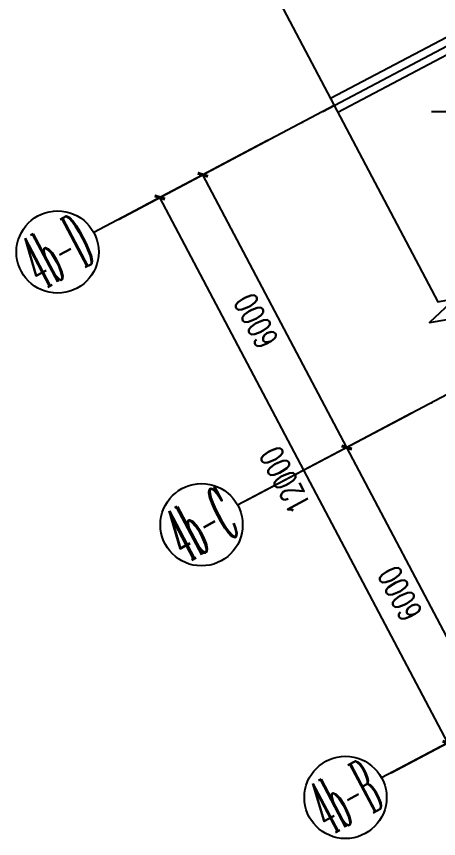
# Model space of a CAD drawing. Extents: x -803796 to -501762, y -1479216 to -846035.
# Drawn here: x -572936 to -564723, y -1108795 to -1092799 of the extents above; entities that cross this region are included whole.
import ezdxf
from ezdxf.enums import TextEntityAlignment as Align

# ---------------------------------------------------------------- set-up
doc = ezdxf.new("R2010")
doc.units = 0
doc.header["$LTSCALE"] = 1500
for name, pattern in [('ACAD_ISO04W100', [30, 24, -3, 0, -3]), ('CENTER', [2, 1.25, -0.25, 0.25, -0.25]), ('XREF-GRID-04区$0$ACAD_ISO04W100', [30, 24, -3, 0, -3])]:
    doc.linetypes.add(name, pattern=pattern)
doc.layers.get('0').update_dxf_attribs({"linetype": 'CONTINUOUS'})
doc.layers.get('Defpoints').update_dxf_attribs({"linetype": 'CONTINUOUS'})
for name, color, linetype in [('A-DOTE', 14, 'ACAD_ISO04W100'), ('AXIS', 253, 'CENTER'), ('P-WALL-ORIG', 6, 'CONTINUOUS'), ('PUB_DIM', 3, 'CONTINUOUS'), ('struc', 161, 'CONTINUOUS'), ('THIN', 7, 'CONTINUOUS'), ('XREF-GRID-04区$0$A-DOTE', 14, 'XREF-GRID-04区$0$ACAD_ISO04W100'), ('XREF-GRID-04区$0$AXIS', 3, 'CONTINUOUS')]:
    doc.layers.add(name, color=color, linetype=linetype)
doc.styles.add('_TCH_AXIS', font='COMPLEX', dxfattribs={"bigfont": 'GBCBIG'})
doc.styles.add('_TCH_DIM_T3', font='SIMPLEX', dxfattribs={"width": 0.705882, "bigfont": 'GBCBIG'})
doc.dimstyles.new('_TCH_ARCH&&150', dxfattribs={"dimtxt": 446.25, "dimasz": 150, "dimexe": 375, "dimexo": 450, "dimgap": 189.375, "dimtad": 1, "dimdec": 0, "dimzin": 0, "dimdsep": 46, "dimtxsty": '_TCH_DIM_T3', "dimblk": 'ARCHTICK', "dimcen": 0.09, "dimclrt": 7, "dimazin": 2, "dimtfac": 1, "dimtdec": 0, "dimtix": 1, "dimtmove": 2, "dimatfit": 3, "dimfxl": 1, "dimtolj": 1, "dimtzin": 0, "dimarcsym": 0})

# ---------------------------------------------------------------- blocks, each defined once
blk = doc.blocks.new('_ArchTick')
at = {"color": 0, "linetype": 'ByBlock', "const_width": 0.4}
blk.add_lwpolyline([(-0.5, -0.5), (0.5, 0.5)], dxfattribs=at)
blk = doc.blocks.new('*D420')
at = {"layer": 'Defpoints', "color": 0, "transparency": 16777216}
for p in [(-564852, -1100311), (-566509, -1101186), (-562051, -1105617)]:
    blk.add_point(p, dxfattribs=at)
at = {"layer": 'PUB_DIM', "color": 0, "lineweight": -2, "transparency": 16777216}
for p, q in [((-565250, -1100521), (-566840, -1101361)), ((-563708, -1106492), (-566509, -1101186)), ((-562449, -1105827), (-564040, -1106667))]:
    blk.add_line(p, q, dxfattribs=at)
at = {"layer": 'PUB_DIM', "color": 0, "lineweight": -2, "transparency": 16777216, "xscale": 150, "yscale": 150, "zscale": 150}
for p, rotation in [((-566509, -1101186), 117.8262450789311), ((-563708, -1106492), 297.8262450789312)]:
    blk.add_blockref('_ArchTick', p, dxfattribs=dict(at, rotation=rotation))
at = {"layer": 'PUB_DIM', "color": 7, "transparency": 16777216, "insert": (-565473, -1104031), "char_height": 446.2, "attachment_point": 5, "rotation": 117.8262, "style": '_TCH_DIM_T3'}
blk.add_mtext('\\A1;6000', dxfattribs=at)
blk = doc.blocks.new('*D421')
at = {"layer": 'Defpoints', "color": 0, "transparency": 16777216}
for p in [(-567652, -1095005), (-569309, -1095880), (-564852, -1100311)]:
    blk.add_point(p, dxfattribs=at)
at = {"layer": 'PUB_DIM', "color": 0, "lineweight": -2, "transparency": 16777216}
for p, q in [((-568050, -1095215), (-569641, -1096055)), ((-566509, -1101186), (-569309, -1095880)), ((-565250, -1100521), (-566840, -1101361))]:
    blk.add_line(p, q, dxfattribs=at)
at = {"layer": 'PUB_DIM', "color": 0, "lineweight": -2, "transparency": 16777216, "xscale": 150, "yscale": 150, "zscale": 150}
for p, rotation in [((-569309, -1095880), 117.8262450789451), ((-566509, -1101186), 297.8262450789452)]:
    blk.add_blockref('_ArchTick', p, dxfattribs=dict(at, rotation=rotation))
at = {"layer": 'PUB_DIM', "color": 7, "transparency": 16777216, "insert": (-568274, -1098725), "char_height": 446.2, "attachment_point": 5, "rotation": 117.8262, "style": '_TCH_DIM_T3'}
blk.add_mtext('\\A1;6000', dxfattribs=at)
blk = doc.blocks.new('*D422')
at = {"layer": 'Defpoints', "color": 0, "transparency": 16777216}
for p in [(-567509, -1094929), (-570146, -1096321), (-561907, -1105542)]:
    blk.add_point(p, dxfattribs=at)
at = {"layer": 'PUB_DIM', "color": 0, "lineweight": -2, "transparency": 16777216}
for p, q in [((-567907, -1095139), (-570477, -1096496)), ((-564544, -1106933), (-570146, -1096321)), ((-562305, -1105752), (-564876, -1107108))]:
    blk.add_line(p, q, dxfattribs=at)
at = {"layer": 'PUB_DIM', "color": 0, "lineweight": -2, "transparency": 16777216, "xscale": 150, "yscale": 150, "zscale": 150}
for p, rotation in [((-570146, -1096321), 117.8262450789937), ((-564544, -1106933), 297.8262450789937)]:
    blk.add_blockref('_ArchTick', p, dxfattribs=dict(at, rotation=rotation))
at = {"layer": 'PUB_DIM', "color": 7, "transparency": 16777216, "insert": (-567710, -1101820), "char_height": 446.2, "attachment_point": 5, "rotation": 117.8262, "style": '_TCH_DIM_T3'}
blk.add_mtext('\\A1;12000', dxfattribs=at)

msp = doc.modelspace()

# ---------------------------------------------------------------- linework, layer by layer
at = {"layer": 'A-DOTE', "ltscale": 0.1}
for p, q in [((-570953.3, -1096747.3), (-559160.3, -1090522.6)), ((-570953.3, -1096747.3), (-559160.3, -1090522.6)), ((-568444.4, -1102207.5), (-556359.5, -1095828.8)), ((-565643.6, -1107513.7), (-553558.8, -1101135))]:
    msp.add_line(p, q, dxfattribs=at)
at = {"layer": 'P-WALL-ORIG', "color": 1}
msp.add_lwpolyline([(-562237.9, -1094046.4), (-563037.2, -1094657.5), (-564860.9, -1094657.5)], dxfattribs=at)
at = {"layer": 'struc', "linetype": 'ByBlock'}
for p, q in [((-561049.8, -1091350.3), (-566824.3, -1094398.3)), ((-566684.3, -1094663.6), (-560909.8, -1091615.6))]:
    msp.add_line(p, q, dxfattribs=at)
at = {"layer": 'THIN'}
msp.add_lwpolyline([(-569214.3, -1089870.3), (-564738.2, -1098350.6), (-564397.3, -1098289.5), (-564897, -1098756.7), (-564556.1, -1098695.5), (-560080, -1107175.9)], dxfattribs=at)
at = {"layer": 'XREF-GRID-04区$0$A-DOTE', "ltscale": 0.1}
msp.add_arc((-543076.6, -1061130.2), 34650, 228.1499, 256.01586, dxfattribs=at)
at = {"layer": 'XREF-GRID-04区$0$AXIS'}
for p, q in [((-566754.3, -1094530.9), (-571433.1, -1097000.5)), ((-563953.6, -1099837.1), (-568632.4, -1102306.7)), ((-561152.8, -1105143.3), (-565831.6, -1107612.9))]:
    msp.add_line(p, q, dxfattribs=at)
for centre in [(-572135.8, -1097383), (-569335, -1102689.2), (-566534.3, -1107995.4)]:
    msp.add_circle(centre, 800, dxfattribs=at)

# ---------------------------------------------------------------- texts
at = {"layer": 'AXIS', "color": 7, "style": '_TCH_AXIS'}
for s, width, p, p2 in [('4b-D', 0.288199, (-572437.1, -1098124), (-571353.9, -1097552.3)), ('4b-C', 0.295144, (-569636.4, -1103430.2), (-568553.1, -1102858.5)), ('4b-B', 0.288199, (-566835.6, -1108736.4), (-565752.4, -1108164.7))]:
    msp.add_text(s, height=1050, rotation=27.82625, dxfattribs=dict(at, width=width)).set_placement(p, p2, align=Align.FIT)

# ---------------------------------------------------------------- dimensions: what is measured, and where the dimension line sits
at = {"layer": 'PUB_DIM'}
for base, p1, p2, picture, middle in [((-570145.8, -1096321), (-561907.2, -1105541.5), (-567508.7, -1094929.1), '*D422', (-567709.8, -1101819.8)), ((-569309.5, -1095879.6), (-564851.6, -1100311.2), (-567652.4, -1095005), '*D421', (-568273.9, -1098725.3)), ((-566508.7, -1101185.8), (-562050.9, -1105617.4), (-564851.6, -1100311.2), '*D420', (-565473.1, -1104031.5))]:
    dim = msp.add_linear_dim(base=base, p1=p1, p2=p2, angle=117.82625, dimstyle='_TCH_ARCH&&150', dxfattribs=at)
    dim.commit()
    dim.dimension.update_dxf_attribs({"geometry": picture, "text_midpoint": middle, "dimtype": 161, "text_rotation": 117.82625})

doc.saveas('drawing.dxf')
